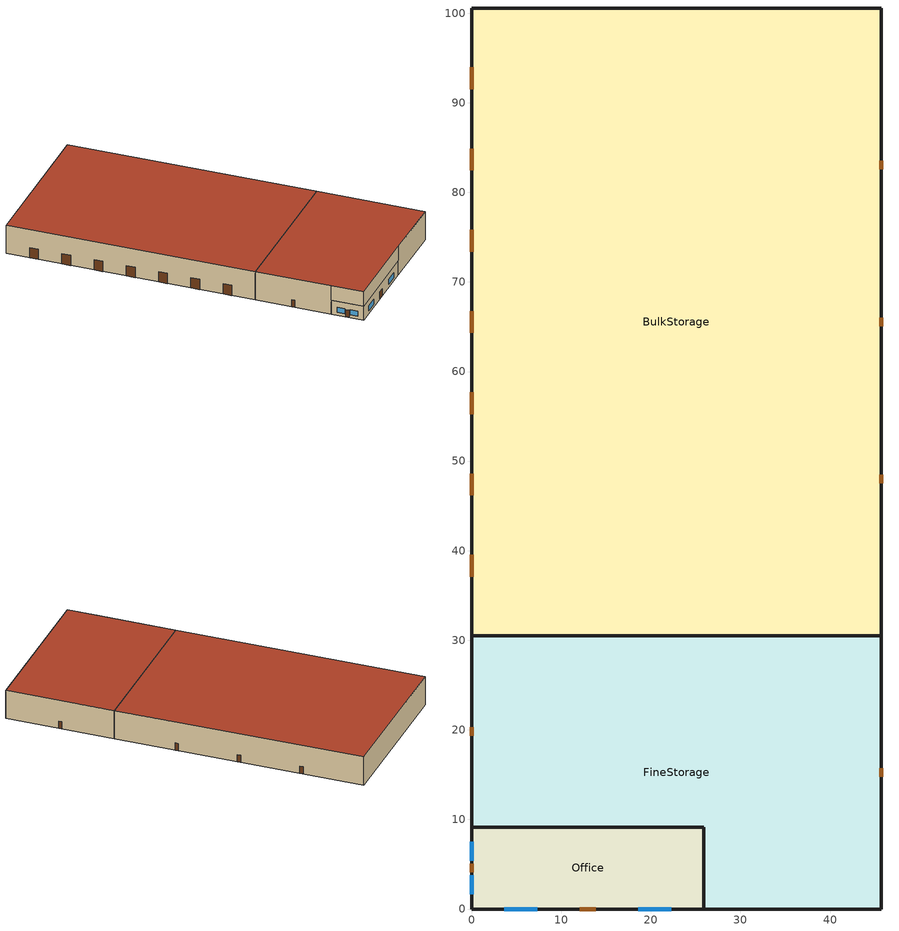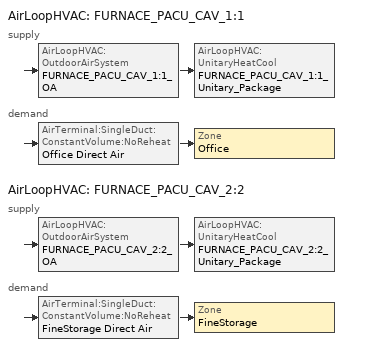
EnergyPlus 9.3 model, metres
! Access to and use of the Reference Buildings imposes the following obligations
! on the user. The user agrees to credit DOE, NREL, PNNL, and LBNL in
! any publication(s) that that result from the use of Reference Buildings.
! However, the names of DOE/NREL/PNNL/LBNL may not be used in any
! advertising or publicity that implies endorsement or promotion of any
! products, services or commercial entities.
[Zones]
BulkStorage
 floor ground (ext-slab): 45.72,100.58 45.72,30.48 0,30.48 0,100.58 z0
 wall outside (Metal Bldg Semi-Cond Ext Wall): 45.72,30.48 45.72,100.58 0,100.58 0,30.48 z0:8.53
 door (Swinging Door Semi-Cond): 45.72,47.55 45.72,48.46 / 45.72,65.07 45.72,65.99 / 45.72,82.6 45.72,83.51 z0:2.13
 door (Overhead Door Semi-Cond): 0,93.95 0,91.51 / 0,84.88 0,82.44 / 0,75.82 0,73.38 / 0,66.75 0,64.31 / 0,57.68 0,55.24 / 0,48.61 0,46.17 / 0,39.55 0,37.11 z0:3.05
 roof outside (Metal Bldg Semi-Cond Roof): 0,100.58 0,30.48 45.72,30.48 45.72,100.58 z8.53
FineStorage
 floor ground (ext-slab): 45.72,30.48 45.72,0 25.91,0 25.91,9.14 0,9.14 0,30.48 z0
 floor to Office (int-walls): 0,0 0,9.14 25.91,9.14 25.91,0 z4.27
 wall outside (Metal Bldg Semi-Cond Ext Wall): 0,9.14 0,0 25.91,0 z4.27:8.53; 25.91,0 45.72,0 45.72,30.48 / 0,30.48 0,9.14 z0:8.53
 wall outside (int-walls): 45.72,30.48 0,30.48 z0:8.53
 door (Swinging Door Semi-Cond): 45.72,14.78 45.72,15.7 / 0,20.27 0,19.35 z0:2.13
 roof outside (Metal Bldg Semi-Cond Roof): 45.72,0 45.72,30.48 0,30.48 0,0 z8.53
Office
 floor ground (ext-slab): 25.91,9.14 25.91,0 0,0 0,9.14 z0
 wall outside (Metal Bldg Semi-Cond Ext Wall): 25.91,0 25.91,9.14 0,9.14 0,0 25.91,0 z0:4.27
 window (Window Semi-Cond Fixed): 3.66,0 7.31,0 / 18.59,0 22.25,0 / 0,7.52 0,5.39 / 0,3.76 0,1.62 z0.91:2.44
 door (Swinging Door Semi-Cond): 12.04,0 13.87,0 / 0,5.03 0,4.11 z0:2.13
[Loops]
AirLoopHVAC 'FURNACE_PACU_CAV_1:1'
 supply: AirLoopHVAC:OutdoorAirSystem 'FURNACE_PACU_CAV_1:1_OA' > AirLoopHVAC:UnitaryHeatCool 'FURNACE_PACU_CAV_1:1_Unitary_Package'
 demand: AirTerminal:SingleDuct:ConstantVolume:NoReheat 'Office Direct Air' > Zone 'Office'
AirLoopHVAC 'FURNACE_PACU_CAV_2:2'
 supply: AirLoopHVAC:OutdoorAirSystem 'FURNACE_PACU_CAV_2:2_OA' > AirLoopHVAC:UnitaryHeatCool 'FURNACE_PACU_CAV_2:2_Unitary_Package'
 demand: AirTerminal:SingleDuct:ConstantVolume:NoReheat 'FineStorage Direct Air' > Zone 'FineStorage'
[Building]
Ref Bldg Warehouse Post1980_v1.3_5.0: North Axis {deg}=0; Terrain=City; Loads Convergence Tolerance Value {W}=0.04; Temperature Convergence Tolerance Value {deltaC}=0.2; Solar Distribution=FullInteriorAndExterior; Maximum Number of Warmup Days=40; Minimum Number of Warmup Days=6
[Site:Location]
USA TX-HOUSTON: Latitude {deg}=29.97; Longitude {deg}=-95.37; Time Zone {hr}=-6; Elevation {m}=33
[SizingPeriod:DesignDay] Day of Month=21; Humidity Condition Type=Wetbulb; Barometric Pressure {Pa}=100929; Rain Indicator=No; Snow Indicator=No; Daylight Saving Time Indicator=No; Solar Model Indicator=ASHRAEClearSky
Name | Month | Day Type | Maximum Dry-Bulb Temperature {C} | Daily Dry-Bulb Temperature Range {deltaC} | Wetbulb or DewPoint at Maximum Dry-Bulb {C} | Wind Speed {m/s} | Wind Direction {deg} | Sky Clearness
HOUSTON Ann Htg 99.6% Condns DB | 1 | WinterDesignDay | -2.4 | 0 | -2.4 | 2.7 | 0 | 0
HOUSTON Ann Clg .4% Condns WB=>MDB | 7 | SummerDesignDay | 32 | 10.6 | 26.7 | 3.7 | 170 | 1
[Site:WaterMainsTemperature]
Calculation Method=CORRELATION; Annual Average Outdoor Air Temperature {C}=19.99; Maximum Difference In Monthly Average Outdoor Air Temperatures {deltaC}=17.1
[Site:GroundTemperature:BuildingSurface]
10.61, 10.45, 11.54, 13.27, 16.58, 19.44, 22.24, 24.28, 21.77, 17.49, 14.43, 11.56
[Construction]
Metal Bldg Semi-Cond Ext Wall: Metal Siding, Metal Building Semi-Cond Wall Insulation, 1/2IN Gypsum
Metal Bldg Semi-Cond Roof: Metal Roofing, Metal Semi-Cond Roof Insulation
ext-slab: HW CONCRETE
int-walls: 1/2IN Gypsum, 1/2IN Gypsum
Window Semi-Cond Fixed: Semi-Cond Fixed Assembly Window
Swinging Door Semi-Cond: Opaque Door panel Semi-Cond
Overhead Door Semi-Cond: Std Overhead Door Panel Semi-Cond
InteriorFurnishings: Std Wood 6inch
[Material] Thermal Absorptance=0.9
Name | Roughness | Thickness {m} | Conductivity {W/m-K} | Density {kg/m3} | Specific Heat {J/kg-K} | Solar Absorptance | Visible Absorptance
Metal Building Semi-Cond Wall Insulation | MediumRough | 0.0369205 | 0.049 | 265 | 836.8 | 0.7 | 0.7
Metal Semi-Cond Roof Insulation | MediumRough | 0.121346 | 0.049 | 265 | 836.8 | 0.7 | 0.7
Std Wood 6inch | MediumSmooth | 0.15 | 0.12 | 540 | 1210 | 0.7 | 0.7
1/2IN Gypsum | Smooth | 0.0127 | 0.16 | 784.9 | 830 | 0.92 | 0.92
Metal Siding | Smooth | 0.0015 | 44.96 | 7688.86 | 410 | 0.2 | 0.2
HW CONCRETE | Rough | 0.2032 | 1.311 | 2240 | 836.8 | 0.7 | 0.7
Metal Roofing | MediumSmooth | 0.0015 | 45.006 | 7680 | 418.4 | 0.7 | 0.3
[WindowMaterial:SimpleGlazingSystem]
Semi-Cond Fixed Assembly Window: U-Factor {W/m2-K}=6.92716; Solar Heat Gain Coefficient=0.25
[Material:NoMass] Roughness=MediumRough; Thermal Absorptance=0.9; Solar Absorptance=0.7; Visible Absorptance=0.7
Name | Thermal Resistance {m2-K/W}
Opaque Door panel Semi-Cond | 0.101897
Std Overhead Door Panel Semi-Cond | 0.001
[Zone] Type=1; Multiplier=1; Floor Area {m2}=autocalculate; Part of Total Floor Area=Yes
BulkStorage; FineStorage; Office
[People]
Office People: Zone or ZoneList=Office; Number of People Schedule=BLDG_OCC_SCH; Number of People Calculation Method=People; Number of People=5; Fraction Radiant=0.3; Sensible Heat Fraction=AUTOCALCULATE; Activity Level Schedule=ACTIVITY_SCH; Enable ASHRAE 55 Comfort Warnings=No; Mean Radiant Temperature Calculation Type=ZoneAveraged; Work Efficiency Schedule=WORK_EFF_SCH; Clothing Insulation Calculation Method=ClothingInsulationSchedule; Clothing Insulation Schedule=CLOTHING_SCH; Air Velocity Schedule=AIR_VELO_SCH; Thermal Comfort Model 1 Type=FANGER
[Lights] Schedule=BLDG_LIGHT_SCH; Design Level Calculation Method=Watts/Area; Return Air Fraction=0; Fraction Radiant=0.5; Fraction Visible=0.2; Fraction Replaceable=1; Return Air Fraction Calculated from Plenum Temperature=No
Name | Zone or ZoneList | Watts per Zone Floor Area {W/m2}
BulkStorage_Lights | BulkStorage | 3.34
FineStorage_Lights | FineStorage | 11.64
Office_Lights | Office | 21.69
[ElectricEquipment] Schedule=BLDG_EQUIP_SCH; Design Level Calculation Method=Watts/Area; Fraction Latent=0; Fraction Radiant=0.5; Fraction Lost=0
Name | Zone or ZoneList | Watts per Zone Floor Area {W/m2}
BulkStorage_MiscPlug_Equip | BulkStorage | 2.56
Office_MiscPlug_Equip | Office | 8.07
[Exterior:Lights]
Exterior Facade Lighting: Schedule=ALWAYS_ON; Design Level {W}=10958; Control Option=AstronomicalClock
[ZoneInfiltration:DesignFlowRate] Schedule=ALWAYS_ON; Design Flow Rate Calculation Method=Flow/ExteriorArea; Flow per Exterior Surface Area {m3/s-m2}=0.001133; Constant Term Coefficient=1; Temperature Term Coefficient=0; Velocity Term Coefficient=0; Velocity Squared Term Coefficient=0
Name | Zone or ZoneList
BulkStorage_Infiltration | BulkStorage
FineStorage_Infiltration | FineStorage
Office_Infiltration | Office
[InternalMass] Construction=InteriorFurnishings
Name | Zone or ZoneList | Surface Area {m2}
BulkStorage Internal Mass | BulkStorage | 6409.68
FineStorage Internal Mass | FineStorage | 2786.82
Office Internal Mass | Office | 473.7584
[Fan:OnOff] Availability Schedule=HVACOperationSchd; Maximum Flow Rate {m3/s}=AUTOSIZE; Motor In Airstream Fraction=1
Name | Fan Total Efficiency | Pressure Rise {Pa} | Motor Efficiency
FURNACE_PACU_CAV_1:1_Unitary_Package_fan | 0.546 | 622 | 0.84
FURNACE_PACU_CAV_2:2_Unitary_Package_fan | 0.5915 | 1109.648 | 0.91
[Fan:ConstantVolume]
BulkStorage Unit HeaterFan: Availability Schedule=ALWAYS_ON; Fan Total Efficiency=0.53625; Pressure Rise {Pa}=49.8; Maximum Flow Rate {m3/s}=AUTOSIZE; Motor Efficiency=0.825; Motor In Airstream Fraction=1
[Coil:Heating:Fuel] Availability Schedule=ALWAYS_ON; Fuel Type=NaturalGas; Nominal Capacity {W}=AUTOSIZE
Name | Burner Efficiency
BulkStorage Unit Heater Coil; FURNACE_PACU_CAV_2:2_Unitary_Package_HeatCoil | 0.78
FURNACE_PACU_CAV_1:1_Unitary_Package_HeatCoil | 0.8
[Coil:Cooling:DX:SingleSpeed] Availability Schedule=ALWAYS_ON; Gross Rated Total Cooling Capacity {W}=AUTOSIZE; Gross Rated Sensible Heat Ratio=AUTOSIZE; Rated Air Flow Rate {m3/s}=AUTOSIZE
Name | Gross Rated Cooling COP {W/W} | Total Cooling Capacity Function of Temperature Curve | Total Cooling Capacity Function of Flow Fraction Curve | Energy Input Ratio Function of Temperature Curve | Energy Input Ratio Function of Flow Fraction Curve | Part Load Fraction Correlation Curve
FURNACE_PACU_CAV_1:1_Unitary_Package_CoolCoil | 3.50016 | Cool-Cap-fT | ConstantCubic | Cool-EIR-fT | ConstantCubic | Cool-PLF-fPLR
FURNACE_PACU_CAV_2:2_Unitary_Package_CoolCoil | 3.23372 | Measured_CoolCStandard10Ton_CapFT | Measured_CoolCStandard10Ton_CapFF | Measured_CoolCStandard10Ton_EIRFT | Measured_CoolCStandard10Ton_EIRFFF | No_PLR_Degredation
[ZoneHVAC:UnitHeater]
BulkStorage Unit Heater: Availability Schedule=ALWAYS_ON; Supply Air Fan=BulkStorage Unit HeaterFan; Maximum Supply Air Flow Rate {m3/s}=AUTOSIZE; Heating Coil=BulkStorage Unit Heater Coil; Supply Air Fan Operation During No Heating=No; Maximum Hot Water or Steam Flow Rate {m3/s}=AUTOSIZE; Minimum Hot Water or Steam Flow Rate {m3/s}=0; Heating Convergence Tolerance=0.001
[ZoneVentilation:DesignFlowRate]
BulkStorage_Ventilation: Zone or ZoneList=BulkStorage; Schedule=MinOA_Sched; Design Flow Rate Calculation Method=Flow/Area; Flow Rate per Zone Floor Area {m3/s-m2}=0.00025; Ventilation Type=INTAKE; Fan Pressure Rise {Pa}=49.8; Fan Total Efficiency=0.53625; Constant Term Coefficient=1; Temperature Term Coefficient=0; Velocity Term Coefficient=0; Velocity Squared Term Coefficient=0; Minimum Indoor Temperature {C}=7.5; Maximum Indoor Temperature {C}=35; Delta Temperature {deltaC}=-27.5; Minimum Outdoor Temperature {C}=-30; Maximum Outdoor Temperature {C}=50; Maximum Wind Speed {m/s}=6
[Zone equipment]
BulkStorage: BulkStorage Unit Heater
FineStorage: FineStorage Direct Air
Office: Office Direct Air
[Sizing:Zone] Zone Cooling Design Supply Air Temperature Input Method=SupplyAirTemperature; Zone Cooling Design Supply Air Temperature {C}=14; Zone Heating Design Supply Air Temperature Input Method=SupplyAirTemperature; Zone Heating Design Supply Air Temperature {C}=40; Zone Cooling Design Supply Air Humidity Ratio {kgWater/kgDryAir}=0.0085; Zone Heating Design Supply Air Humidity Ratio {kgWater/kgDryAir}=0.008; Cooling Design Air Flow Method=DesignDay; Heating Design Air Flow Method=DesignDay; Account for Dedicated Outdoor Air System=No; Dedicated Outdoor Air System Control Strategy=NeutralSupplyAir; Dedicated Outdoor Air Low Setpoint Temperature for Design {C}=autosize; Dedicated Outdoor Air High Setpoint Temperature for Design {C}=autosize
Name | Design Specification Outdoor Air Object
BulkStorage | SZ DSOA BulkStorage
FineStorage | SZ DSOA FineStorage
Office | SZ DSOA Office
[DesignSpecification:OutdoorAir]
Name | Outdoor Air Method | Outdoor Air Flow per Zone Floor Area {m3/s-m2} | Outdoor Air Flow per Person {m3/s-person}
SZ DSOA BulkStorage; SZ DSOA FineStorage | Flow/Area | 0.00025
SZ DSOA Office | Flow/Person |  | 0.01
[ZoneControl:Thermostat] Control Type Schedule=Dual Zone Control Type Sched
Name | Zone or ZoneList | Control 1
BulkStorage Thermostat | BulkStorage | BulkStorage DualSPSched
FineStorage Thermostat | FineStorage | FineStorage DualSPSched
Office Thermostat | Office | Office DualSPSched
[ThermostatSetpoint:DualSetpoint]
Name | Heating Setpoint Temperature Schedule | Cooling Setpoint Temperature Schedule
BulkStorage DualSPSched | HTGSETP_BulkStorage_SCH | CLGSETP_SCH
FineStorage DualSPSched | HTGSETP_FineStorage_SCH | CLGSETP_FineStorage_SCH
Office DualSPSched | HTGSETP_SCH | CLGSETP_SCH
[SetpointManager:SingleZone:Reheat] Control Variable=Temperature; Minimum Supply Air Temperature {C}=10; Maximum Supply Air Temperature {C}=50
Name | Control Zone | Setpoint Node or NodeList
SupAirTemp MngrFineStorage | FineStorage | FURNACE_PACU_CAV_2:2 Supply Equipment Outlet Node
SupAirTemp MngrOffice | Office | FURNACE_PACU_CAV_1:1 Supply Equipment Outlet Node
[Sizing:System] Type of Load to Size On=Sensible; Design Outdoor Air Flow Rate {m3/s}=AUTOSIZE; Central Heating Maximum System Air Flow Ratio=1; Preheat Design Temperature {C}=7; Preheat Design Humidity Ratio {kgWater/kgDryAir}=0.008; Precool Design Temperature {C}=12.8; Precool Design Humidity Ratio {kgWater/kgDryAir}=0.008; Central Cooling Design Supply Air Temperature {C}=12.8; Central Heating Design Supply Air Temperature {C}=40; Type of Zone Sum to Use=NonCoincident; 100% Outdoor Air in Cooling=No; 100% Outdoor Air in Heating=No; Central Cooling Design Supply Air Humidity Ratio {kgWater/kgDryAir}=0.0085; Central Heating Design Supply Air Humidity Ratio {kgWater/kgDryAir}=0.008; Cooling Supply Air Flow Rate Method=DesignDay; Cooling Supply Air Flow Rate {m3/s}=0; Heating Supply Air Flow Rate Method=DesignDay; Heating Supply Air Flow Rate {m3/s}=0; System Outdoor Air Method=ZoneSum; Zone Maximum Outdoor Air Fraction=1; Cooling Design Capacity Method=CoolingDesignCapacity; Cooling Design Capacity {W}=autosize; Heating Design Capacity Method=HeatingDesignCapacity; Heating Design Capacity {W}=autosize; Central Cooling Capacity Control Method=OnOff
FURNACE_PACU_CAV_1:1; FURNACE_PACU_CAV_2:2
[Controller:OutdoorAir] Minimum Outdoor Air Flow Rate {m3/s}=AUTOSIZE; Maximum Outdoor Air Flow Rate {m3/s}=AUTOSIZE; Economizer Control Type=NoEconomizer; Economizer Control Action Type=ModulateFlow; Economizer Maximum Limit Dry-Bulb Temperature {C}=28; Economizer Maximum Limit Enthalpy {J/kg}=64000; Economizer Minimum Limit Dry-Bulb Temperature {C}=-100; Lockout Type=NoLockout; Minimum Limit Type=FixedMinimum; Minimum Outdoor Air Schedule=MinOA_Sched
FURNACE_PACU_CAV_1:1_OA_Controller; FURNACE_PACU_CAV_2:2_OA_Controller
[AirLoopHVAC] Design Supply Air Flow Rate {m3/s}=AUTOSIZE
FURNACE_PACU_CAV_1:1; FURNACE_PACU_CAV_2:2
[AirLoopHVAC:UnitaryHeatCool] Availability Schedule=ALWAYS_ON; Supply Air Fan Operating Mode Schedule=HVACOperationSchd; Maximum Supply Air Temperature {C}=AUTOSIZE; Cooling Supply Air Flow Rate {m3/s}=AUTOSIZE; Heating Supply Air Flow Rate {m3/s}=AUTOSIZE; No Load Supply Air Flow Rate {m3/s}=AUTOSIZE; Fan Placement=BlowThrough; Dehumidification Control Type=None
Name | Controlling Zone or Thermostat Location | Supply Fan | Heating Coil | Cooling Coil
FURNACE_PACU_CAV_1:1_Unitary_Package | Office | FURNACE_PACU_CAV_1:1_Unitary_Package_fan | FURNACE_PACU_CAV_1:1_Unitary_Package_HeatCoil | FURNACE_PACU_CAV_1:1_Unitary_Package_CoolCoil
FURNACE_PACU_CAV_2:2_Unitary_Package | FineStorage | FURNACE_PACU_CAV_2:2_Unitary_Package_fan | FURNACE_PACU_CAV_2:2_Unitary_Package_HeatCoil | FURNACE_PACU_CAV_2:2_Unitary_Package_CoolCoil
[AirTerminal:SingleDuct:ConstantVolume:NoReheat] Availability Schedule=ALWAYS_ON; Maximum Air Flow Rate {m3/s}=AUTOSIZE
FineStorage Direct Air; Office Direct Air
[AvailabilityManager:NightCycle] Applicability Schedule=ALWAYS_ON; Fan Schedule=HVACOperationSchd; Control Type=CycleOnAny; Thermostat Tolerance {deltaC}=1; Cycling Run Time Control Type=FixedRunTime; Cycling Run Time {s}=1800
FURNACE_PACU_CAV_1:1 Availability Manager; FURNACE_PACU_CAV_2:2 Availability Manager
[SetpointManager:MixedAir] Control Variable=Temperature
Name | Setpoint Node or NodeList
FURNACE_PACU_CAV_1:1_OAMixed Air Temp Manager | FURNACE_PACU_CAV_1:1_OA-FURNACE_PACU_CAV_1:1_Unitary_PackageNode
FURNACE_PACU_CAV_2:2_OAMixed Air Temp Manager | FURNACE_PACU_CAV_2:2_OA-FURNACE_PACU_CAV_2:2_Unitary_PackageNode
[UtilityCost:Tariff]
Name | Output Meter | Conversion Factor Choice | Season Schedule | Demand Window Length | Monthly Charge or Variable | Group
ReliantEnergy_PTB-LGS_LargeGeneral | Electricity:Facility | kWh | ReliantEnergySeasonSched | HalfHour | 2936.2 | Comm Elect
ReliantEnergy_PTB-MGS_MiscGeneral | Electricity:Facility | kWh | ReliantEnergySeasonSched | HalfHour | 18.82 | Comm Elect
TX_EIAMonthlyRateGas | Gas:Facility | MCF |  |  | 0 | Comm Gas
[UtilityCost:Charge:Simple]
Name | Utility Cost Charge Simple | Tariff | Source Variable | Season | Category Variable | Cost per Unit Value or Variable
 | SummerFuelEnergyCharge | ReliantEnergy_PTB-LGS_LargeGeneral | totalEnergy | Summer | EnergyCharges | 0.0823
 | WinterFuelEnergyCharge | ReliantEnergy_PTB-LGS_LargeGeneral | totalEnergy | Winter | EnergyCharges | 0.0485
 | TaxofEightPtTwoFivePercent | ReliantEnergy_PTB-LGS_LargeGeneral | SubTotal | Annual | Taxes | 0.0825
 | SummerFuelEnergyCharge | ReliantEnergy_PTB-MGS_MiscGeneral | totalEnergy | Summer | EnergyCharges | 0.0823
 | WinterFuelEnergyCharge | ReliantEnergy_PTB-MGS_MiscGeneral | totalEnergy | Winter | EnergyCharges | 0.0485
 | TaxofEightPtTwoFivePercent | ReliantEnergy_PTB-MGS_MiscGeneral | SubTotal | Annual | Taxes | 0.0825
 | MonthlyRateGasCharge | TX_EIAMonthlyRateGas | totalEnergy | Annual | EnergyCharges | TX_MonthlyGasRates
 | TaxofEightPtTwoFivePercent | TX_EIAMonthlyRateGas | SubTotal | Annual | Taxes | 0.0825
[UtilityCost:Charge:Block]
Name | Utility Cost Charge Block | Tariff | Source Variable | Season | Category Variable | Block Size Multiplier Value or Variable | Block Size 1 Value or Variable | Block 1 Cost per Unit Value or Variable | Block Size 2 Value or Variable | Block 2 Cost per Unit Value or Variable | Block Size 3 Value or Variable | Block 3 Cost per Unit Value or Variable
 | SummerBaseEnergycharge | ReliantEnergy_PTB-LGS_LargeGeneral | TotalEnergy | Summer | EnergyCharges | TotalDemand | 295 | 0.0249 | remaining | 0.0048
 | AnnualDemandCharge | ReliantEnergy_PTB-LGS_LargeGeneral | TotalDemand | Annual | DemandCharges |  | 400 | 0 | remaining | 6.14
 | SummerBaseEnergycharge | ReliantEnergy_PTB-MGS_MiscGeneral | TotalEnergy | Summer | EnergyCharges | TotalDemand | 125 | 0.0521 | 170 | 0.0317 | remaining | 0.0055
 | SummerBaseEnergycharge | ReliantEnergy_PTB-MGS_MiscGeneral | TotalEnergy | Summer | EnergyCharges | TotalDemand | 125 | 0.0504 | 170 | 0.0317 | remaining | 0.0055
 | AnnualDemandCharge | ReliantEnergy_PTB-MGS_MiscGeneral | TotalDemand | Annual | DemandCharges | TotalDemand | 10 | 0 | remaining | 3.04
[UtilityCost:Qualify] Variable=TotalDemand; Threshold Value or Variable=400; Season=Annual; Threshold Test=Count
Name | Utility Cost Qualify | Tariff | Qualify Type | Number of Months
 | MinDemand400kw | ReliantEnergy_PTB-LGS_LargeGeneral | Minimum | 12
 | MaxDemand400kw | ReliantEnergy_PTB-MGS_MiscGeneral | Maximum | 1
[UtilityCost:Variable]
TX_MonthlyGasRates: Tariff=TX_EIAMonthlyRateGas; Variable Type=Currency; January Value=7.87; February Value=7.73; March Value=7.41; April Value=7.86; May Value=8.05; June Value=8.75; July Value=8.21; August Value=8.34; September Value=8.04; October Value=7.65; November Value=8.24; December Value=7.99
[EnergyManagementSystem:ProgramCallingManager]
Volume_Initializer: BeginNewEnvironment; Initialize_Volumes
Setpoint_Controller: BeginTimestepBeforePredictor; Set_Setpoints
Demand_Reporter: EndOfZoneTimestepAfterZoneReporting; Report_Demand; Report_Occupants; Calculate_Temperatures
[EnergyManagementSystem:Program]
Set_Setpoints: Set C2 = C2_NOM + COOL_SETP_DELTA*5.0/9.0; Set C1 = C1_NOM + COOL_SETP_DELTA*5.0/9.0; Set H1 = H1_NOM + HEAT_SETP_DELTA*5.0/9.0; Set H2 = H2_NOM + HEAT_SETP_DELTA*5.0/9.0; Set H3 = H3_NOM + HEAT_SETP_DELTA*5.0/9.0
Initialize_Volumes: Set BULKSTORAGE_V = 31313.90; Set FINESTORAGE_V = 11554.44; Set OFFICE_V = 1010.76
Calculate_Temperatures: Set TOTAL_COOL_V = 0.0; Set TOTAL_HEAT_V = 0.0; Set C_SET = 0.0; Set H_SET = 0.0; Set C_CUR = 0.0; Set H_CUR = 0.0; Set Total_V = 43879.10; Set Controlled_V = 43879.10; IF (BULKSTORAGE_H > 0); Set H_SET = H_SET + H1 * BULKSTORAGE_V; Set H_CUR = H_CUR + BULKSTORAGE_T * BULKSTORAGE_V; Set TOTAL_HEAT_V = TOTAL_HEAT_V + BULKSTORAGE_V; ENDIF; IF (BULKSTORAGE_C > 0); Set C_SET = C_SET + C1 * BULKSTORAGE_V; Set C_CUR = C_CUR + BULKSTORAGE_T * BULKSTORAGE_V; Set TOTAL_COOL_V = TOTAL_COOL_V + BULKSTORAGE_V; ENDIF; IF (FINESTORAGE_H > 0); Set H_SET = H_SET + H2 * FINESTORAGE_V; Set H_CUR = H_CUR + FINESTORAGE_T * FINESTORAGE_V; Set TOTAL_HEAT_V = TOTAL_HEAT_V + FINESTORAGE_V; ENDIF; IF (FINESTORAGE_C > 0); Set C_SET = C_SET + C2 * FINESTORAGE_V; Set C_CUR = C_CUR + FINESTORAGE_T * FINESTORAGE_V; Set TOTAL_COOL_V = TOTAL_COOL_V + FINESTORAGE_V; ENDIF; IF (OFFICE_H > 0); Set H_SET = H_SET + H3 * OFFICE_V; Set H_CUR = H_CUR + OFFICE_T * OFFICE_V; Set TOTAL_HEAT_V = TOTAL_HEAT_V + OFFICE_V; ENDIF; IF (OFFICE_C > 0); Set C_SET = C_SET + C1 * OFFICE_V; Set C_CUR = C_CUR + OFFICE_T * OFFICE_V; Set TOTAL_COOL_V = TOTAL_COOL_V + OFFICE_V; ENDIF; Set T_CUR = 0; Set T_CUR = T_CUR + BULKSTORAGE_T * BULKSTORAGE_V; Set T_CUR = T_CUR + FINESTORAGE_T * FINESTORAGE_V; Set T_CUR = T_CUR + OFFICE_T * OFFICE_V; Set T_CUR = T_CUR/Controlled_V*9.0/5.0+32.0; Set Schedule_Cooling_Temperature = 0.0; Set T_Cooling = 0; Set T_Cooling = T_Cooling + C1 * BULKSTORAGE_V; Set Schedule_Cooling_Temperature = Schedule_Cooling_Temperature + C1_NOM * BULKSTORAGE_V; Set T_Cooling = T_Cooling + C2 * FINESTORAGE_V; Set Schedule_Cooling_Temperature = Schedule_Cooling_Temperature + C2_NOM * FINESTORAGE_V; Set T_Cooling = T_Cooling + C1 * OFFICE_V; Set Schedule_Cooling_Temperature = Schedule_Cooling_Temperature + C1_NOM * OFFICE_V; Set T_Cooling = T_Cooling/Controlled_V*9.0/5.0+32.0; Set Schedule_Cooling_Temperature = Schedule_Cooling_Temperature/Controlled_V*9.0/5.0+32.0; Set Schedule_Heating_Temperature = 0.0; Set T_Heating = 0; Set T_Heating = T_Heating + H1 * BULKSTORAGE_V; Set Schedule_Heating_Temperature = Schedule_Heating_Temperature + H1_NOM * BULKSTORAGE_V; Set T_Heating = T_Heating + H2 * FINESTORAGE_V; Set Schedule_Heating_Temperature = Schedule_Heating_Temperature + H2_NOM * FINESTORAGE_V; Set T_Heating = T_Heating + H3 * OFFICE_V; Set Schedule_Heating_Temperature = Schedule_Heating_Temperature + H3_NOM * OFFICE_V; Set T_Heating = T_Heating/Controlled_V*9.0/5.0+32.0; Set Schedule_Heating_Temperature = Schedule_Heating_Temperature/Controlled_V*9.0/5.0+32.0; Set Setpoint_Cooling_Temperature = T_Cooling; Set Current_Cooling_Temperature = T_CUR; Set Setpoint_Heating_Temperature = T_Heating; Set Current_Heating_Temperature = T_CUR
Report_Demand: Set Cooling_Power_State = 0.0; Set Heating_Power_State = 0.0; Set Flexible_Cooling_Demand = 0.0; Set Flexible_Heating_Demand = 0.0; Set Flexible_Cooling_Demand = Flexible_Cooling_Demand + Cooling_Coil_1; Set Flexible_Cooling_Demand = Flexible_Cooling_Demand + Cooling_Coil_2; Set Flexible_Cooling_Demand = Flexible_Cooling_Demand/(60*60*ZoneTimeStep); IF Flexible_Cooling_Demand > 1.0; Set Cooling_Power_State = 1.0; ENDIF; Set Flexible_Heating_Demand = Flexible_Heating_Demand/(60*60*ZoneTimeStep); IF Flexible_Heating_Demand > 1.0; Set Heating_Power_State = 1.0; ENDIF
Report_Occupants: Set Total_Occupants = 0.0; Set Total_Occupants = Total_Occupants + OFFICE_O
[EnergyManagementSystem:Sensor]
C2_NOM: C2_NOM; Schedule Value
C1_NOM: C1_NOM; Schedule Value
H1_NOM: H1_NOM; Schedule Value
H2_NOM: H2_NOM; Schedule Value
H3_NOM: H3_NOM; Schedule Value
Cooling_Coil_1: FURNACE_PACU_CAV_1:1_UNITARY_PACKAGE_COOLCOIL; Cooling Coil Electric Energy
Cooling_Coil_2: FURNACE_PACU_CAV_2:2_UNITARY_PACKAGE_COOLCOIL; Cooling Coil Electric Energy
BULKSTORAGE_T: BULKSTORAGE; Zone Mean Air Temperature
BULKSTORAGE_H: BULKSTORAGE; Zone Air System Sensible Heating Energy
BULKSTORAGE_C: BULKSTORAGE; Zone Air System Sensible Cooling Energy
FINESTORAGE_T: FINESTORAGE; Zone Mean Air Temperature
FINESTORAGE_H: FINESTORAGE; Zone Air System Sensible Heating Energy
FINESTORAGE_C: FINESTORAGE; Zone Air System Sensible Cooling Energy
OFFICE_O: OFFICE; Zone People Occupant Count
OFFICE_T: OFFICE; Zone Mean Air Temperature
OFFICE_H: OFFICE; Zone Air System Sensible Heating Energy
OFFICE_C: OFFICE; Zone Air System Sensible Cooling Energy
[EnergyManagementSystem:Actuator] Actuated Component Type=Schedule:Compact; Actuated Component Control Type=Schedule Value
Name | Actuated Component Unique
C2 | CLGSETP_FINESTORAGE_SCH
C1 | CLGSETP_SCH
H1 | HTGSETP_BULKSTORAGE_SCH
H2 | HTGSETP_FINESTORAGE_SCH
H3 | HTGSETP_SCH
[EnergyManagementSystem:OutputVariable] Type of Data in Variable=Averaged; Update Frequency=ZoneTimeStep
Name | EMS Variable
Cooling Controlled Load | Flexible_Cooling_Demand
Heating Controlled Load | Flexible_Heating_Demand
Cooling Schedule Temperature | Schedule_Cooling_Temperature
Heating Schedule Temperature | Schedule_Heating_Temperature
Cooling Setpoint Temperature | Setpoint_Cooling_Temperature
Heating Setpoint Temperature | Setpoint_Heating_Temperature
Cooling Current Temperature | Current_Cooling_Temperature
Heating Current Temperature | Current_Heating_Temperature
Cooling Power State | Cooling_Power_State
Heating Power State | Heating_Power_State
Heating Setpoint | H_SET
Cooling Setpoint | C_SET
Heating Current | H_CUR
Cooling Current | C_CUR
Heating Volume | TOTAL_HEAT_V
Cooling Volume | TOTAL_COOL_V
Indoor Air Temperature | T_CUR
Occupant Count | Total_Occupants
[ExternalInterface:Variable] Initial Value=0
COOL_SETP_DELTA; HEAT_SETP_DELTA
[Schedule:Compact]
ALWAYS_ON: Through: 12/31, For: AllDays, Until: 24:00, 1
ACTIVITY_SCH: Through: 12/31, For: AllDays, Until: 24:00, 120
AIR_VELO_SCH: Through: 12/31, For: AllDays, Until: 24:00, 0.2
BLDG_EQUIP_SCH: Through: 12/31, For: Weekdays, Until: 07:00, 0.1, Until: 08:00, 0.5, Until: 09:00, 0.8, Until: 12:00, 0.9, Until: 13:00, 0.8, Until: 17:00, 0.9, Until: 18:00, 0.4, Until: 24:00, 0.1, For: Saturday, Until: 08:00, 0.1, Until: 09:00, 0.2, Until: 12:00, 0.4, Until: 24:00, 0.1, For: SummerDesignDay, Until: 24:00, 1, For: WinterDesignDay, Until: 24:00, 0, For: Sunday Holidays AllOtherDays, Until: 24:00, 0.1
BLDG_LIGHT_SCH: Through: 12/31, For: Weekdays, Until: 07:00, 0.1, Until: 08:00, 0.4, Until: 09:00, 0.7, Until: 12:00, 0.9, Until: 13:00, 0.8, Until: 17:00, 0.9, Until: 18:00, 0.3, Until: 24:00, 0.1, For: Saturday, Until: 08:00, 0.1, Until: 09:00, 0.1, Until: 12:00, 0.24, Until: 24:00, 0.1, For: SummerDesignDay, Until: 24:00, 1, For: WinterDesignDay, Until: 24:00, 0, For: Sunday Holidays AllOtherDays, Until: 24:00, 0.1
BLDG_OCC_SCH: Through: 12/31, For: Weekdays, Until: 07:00, 0, Until: 08:00, 0.15, Until: 09:00, 0.7, Until: 12:00, 0.9, Until: 13:00, 0.5, Until: 16:00, 0.85, Until: 17:00, 0.2, Until: 24:00, 0, For: SummerDesignDay, Until: 24:00, 1, For: Saturday, Until: 08:00, 0, Until: 12:00, 0.2, Until: 16:00, 0.1, Until: 24:00, 0, For: WinterDesignDay, Until: 24:00, 0, For: Sunday Holidays AllOtherDays, Until: 24:00, 0
CLOTHING_SCH: Through: 04/30, For: AllDays, Until: 24:00, 1, Through: 09/30, For: AllDays, Until: 24:00, 0.5, Through: 12/31, For: AllDays, Until: 24:00, 1
WORK_EFF_SCH: Through: 12/31, For: AllDays, Until: 24:00, 0
CLGSETP_FineStorage_SCH; C2_NOM: Through: 12/31, For: AllDays, Until: 24:00, 26.7
CLGSETP_SCH; C1_NOM: Through: 12/31, For: Weekdays SummerDesignDay, Until: 07:00, 30, Until: 17:00, 24, Until: 24:00, 30, For: Saturday, Until: 08:00, 30, Until: 16:00, 24, Until: 24:00, 30, For: AllOtherDays, Until: 24:00, 30
Dual Zone Control Type Sched: Through: 12/31, For: AllDays, Until: 24:00, 4
HTGSETP_BulkStorage_SCH; H1_NOM: Through: 12/31, For: AllDays, Until: 24:00, 7.2
HTGSETP_FineStorage_SCH; H2_NOM: Through: 12/31, For: AllDays, Until: 24:00, 15.6
HTGSETP_SCH; H3_NOM: Through: 12/31, For: Weekdays, Until: 06:00, 15.5, Until: 17:00, 21, Until: 24:00, 15.5, For WinterDesignDay, Until: 24:00, 21, For: Saturday, Until: 07:00, 15.5, Until: 16:00, 21, Until: 24:00, 15.5, For: AllOtherDays, Until: 24:00, 15.5
HVACOperationSchd; MinOA_Sched: Through: 12/31, For: Weekdays SummerDesignDay, Until: 06:00, 0, Until: 17:00, 1, Until: 24:00, 0, For: Saturday WinterDesignDay, Until: 07:00, 0, Until: 16:00, 1, Until: 24:00, 0, For: AllOtherDays, Until: 24:00, 0
ReliantEnergySeasonSched: Through: 4/30, For: AllDays, Until: 24:00, 1, Through: 10/31, For: AllDays, Until: 24:00, 3, Through: 12/31, For: AllDays, Until: 24:00, 1
[Curve:Quadratic]
Name | Coefficient1 Constant | Coefficient2 x | Coefficient3 x**2 | Minimum Value of x | Maximum Value of x | Minimum Curve Output | Maximum Curve Output
Cool-PLF-fPLR | 0.909496 | 0.0986477 | -0.00819488 | 0 | 1 | 0.7 | 1
Measured_CoolCStandard10Ton_CapFF | 0.7685 | 0.2315 | 0 | 0.776 | 1.197
Measured_CoolCStandard10Ton_EIRFFF | 1.192 | -0.1917 | 0 | 0.776 | 1.197
No_PLR_Degredation | 1 | 0 | 0 | 0 | 1
[Curve:Cubic]
ConstantCubic: Coefficient1 Constant=1; Coefficient2 x=0; Coefficient3 x**2=0; Coefficient4 x**3=0; Minimum Value of x=-100; Maximum Value of x=100
[Curve:Biquadratic]
Name | Coefficient1 Constant | Coefficient2 x | Coefficient3 x**2 | Coefficient4 y | Coefficient5 y**2 | Coefficient6 x*y | Minimum Value of x | Maximum Value of x | Minimum Value of y | Maximum Value of y
Cool-Cap-fT | 0.971212 | -0.0152755 | 0.00144345 | -0.00039321 | -6.8364e-06 | -0.000290596 | -100 | 100 | -100 | 100
Cool-EIR-fT | 0.286871 | 0.0239022 | -0.000810648 | 0.0134585 | 0.000338936 | -0.000487004 | -100 | 100 | -100 | 100
Measured_CoolCStandard10Ton_CapFT | 0.52357 | 0.03478 | 0 | -0.001915 | -0.00010838 | 0 | 11.1 | 29.4 | 10 | 50.3
Measured_CoolCStandard10Ton_EIRFT | 0.9847 | -0.04285 | 0.0013562 | 0.009934 | 0.0006398 | -0.001169 | 11.1 | 29.4 | 10 | 50.3
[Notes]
DOE Commercial Reference Building
Warehouse, post-1980 construction
EnergyPlus Version 5.0
ASHRAE Standards 90.1-1989 and 62-1999
Description:  Single story, three zones
Form:         Area = 4,835 m2 (52,045 ft2); Number of Stories = 1; Shape = rectangle; Aspect ratio = 2.2
Envelope:     Envelope thermal properties vary with climate according to ASHRAE Standard 90.1-1989.
Opaque constructions: metal building walls; metal building roof; slab-on-grade floor
Windows: window-to-wall ratio = 0.58%
Infiltration = 1.5 cfm/ft2 above grade wall area at 0.3 in wc (75 Pa) adjusted to 0.016 in wc (4 Pa).
100% of full value when ventilation system on.
HVAC:         PSZ-AC with gas furnace in office and fine storage,
unit heater and ventilation in bulk storage
Economizers per 90.1-2004
Int. gains:   W/m2 (W/ft2)   lights         elec plug          gas plug     people
Fine Storage  11.6 (1.1)        0.0 (0.0)            0          0
Bulk Storage  3.34 (0.3)        2.56 (0.24)          0          0
Detached Shading:               None
Daylight:                       None
Natural Ventilation:            None
Zonal Equipment:                ZoneHVAC:UnitHeater (gas)
Air Primary Loops:              PSZ-AC
Plant Loops:                    None
System Equipment Autosize:      Yes
Purchased Cooling:              None
Purchased Heating:              None
Coils:                          Coil:Cooling:DX:SingleSpeed; Coil:Heating:Gas
Pumps:                          None
Boilers:                        None
Chillers:                       None
Reference citation for the Commercial Reference Buildings:
Deru, M.; Field, K.; Studer, D.; Benne, K.; Griffith, B.; Torcellini, P;
Halverson, M.; Winiarski, D.; Liu, B.; Rosenberg, M.; Huang, J.;
Yazdanian, M.; Crawley, D. (2010).
U.S. Department of Energy Commercial Reference Building Models of the National Building Stock.
Washington, DC: U.S. Department of Energy, Energy Efficiency and
Renewable Energy, Office of Building Technologies.
***GENERAL SIMULATION PARAMETERS***
Number of Zones: 3
***HOLIDAYS & DAYLIGHT SAVINGS***
